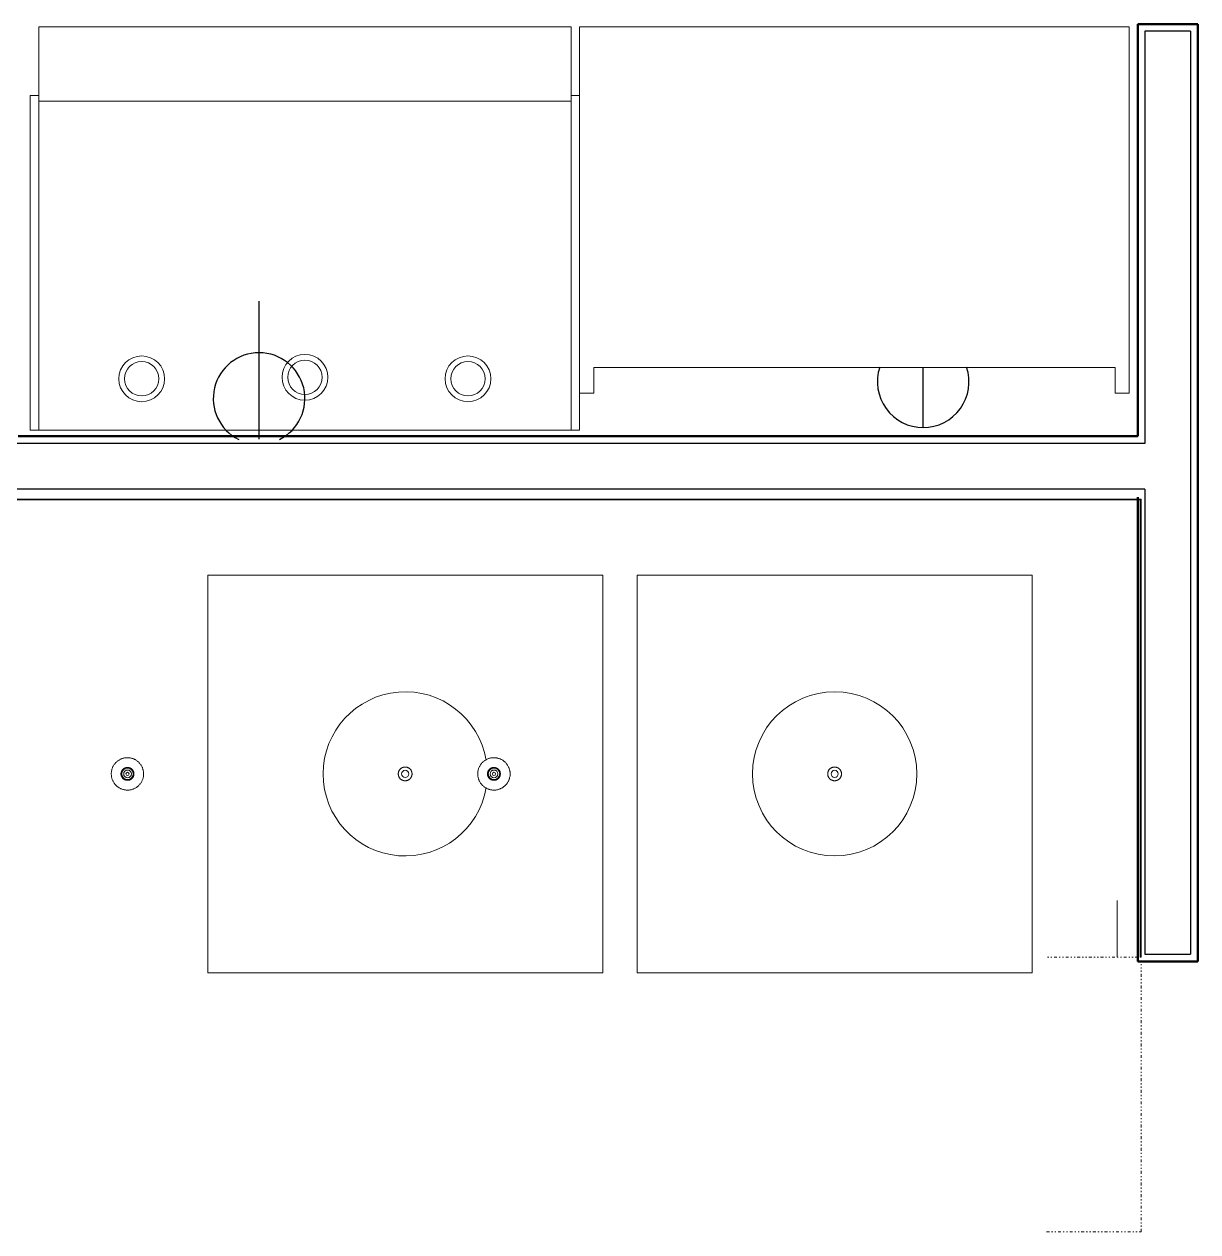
# Model space of a CAD drawing. Header units: inches. Extents: x -460 to 10305, y -938 to 5356.
# Drawn here: x 1367.3 to 1469.8, y 575.5 to 681 of the extents above; entities that cross this region are included whole.
import ezdxf

# ---------------------------------------------------------------- set-up
doc = ezdxf.new("R2010")
doc.units = ezdxf.units.IN
doc.header["$MEASUREMENT"] = 0
doc.linetypes.add('01-0263-G-DWG-BFP-ARCH$0$Dash dot dot', pattern=[0.8125, 0.25, -0.1875, 0, -0.1875, 0, -0.1875])
doc.layers.add('01-0263-G-DWG-BFP-ARCH$0$SP-CASE', color=11, linetype='Continuous', lineweight=13)
doc.layers.add('01-0263-G-DWG-BFP-ARCH$0$SP-FIXT', color=35, linetype='Continuous')
doc.layers.add('01-0263-G-DWG-BFP-ARCH$0$SP-WALL', color=7, linetype='Continuous')

# ---------------------------------------------------------------- blocks, each defined once
blk = doc.blocks.new('01-0263-G-DWG-BFP-ARCH', base_point=(1295.16, 1352.86))
at = {"layer": '01-0263-G-DWG-BFP-ARCH$0$SP-CASE'}
for p, q in [((2663.45, 2030.33), (2663.45, 1995.08)), ((2709.93, 2030.33), (2663.45, 2030.33)), ((2709.93, 1995.08), (2709.93, 2030.33)), ((2758.68, 2030.32), (2710.68, 2030.32)), ((2710.68, 2026.32), (2710.68, 2030.32)), ((2758.68, 2030.32), (2758.68, 2026.32)), ((2710.68, 1998.32), (2710.68, 2026.32)), ((2758.68, 2026.32), (2758.68, 1998.32)), ((2662.7, 2024.33), (2662.7, 1995.08)), ((2663.45, 2024.33), (2662.7, 2024.33)), ((2710.68, 2024.33), (2709.93, 2024.33)), ((2709.93, 2023.83), (2663.45, 2023.83)), ((2711.93, 1998.32), (2711.93, 2000.57)), ((2711.93, 2000.57), (2757.43, 2000.57)), ((2757.43, 2000.57), (2757.43, 1998.32)), ((2710.68, 1998.32), (2711.93, 1998.32)), ((2710.68, 1995.08), (2710.68, 1998.32)), ((2757.43, 1998.32), (2758.68, 1998.32)), ((2662.7, 1995.08), (2710.68, 1995.08)), ((2663.7, 1989.07), (2634.2, 1989.07)), ((2634.2, 1989.01), (2663.7, 1989.01)), ((2711.7, 1989.07), (2663.7, 1989.07)), ((2663.7, 1989.07), (2663.7, 1989.01)), ((2663.7, 1989.01), (2663.7, 1989.07)), ((2663.7, 1989.01), (2711.7, 1989.01)), ((2759.7, 1989.07), (2711.7, 1989.07)), ((2711.7, 1989.07), (2711.7, 1989.01)), ((2711.7, 1989.01), (2711.7, 1989.07)), ((2711.7, 1989.01), (2759.7, 1989.01)), ((2759.7, 1989.07), (2759.63, 1989.07)), ((2759.63, 1989.07), (2759.63, 1949.07)), ((2759.7, 1949.07), (2759.7, 1989.07)), ((2759.7, 1989.01), (2759.7, 1989.07)), ((2712.7, 1982.44), (2678.2, 1982.44)), ((2678.2, 1982.44), (2678.2, 1947.69)), ((2712.7, 1947.69), (2712.7, 1982.44)), ((2750.2, 1982.44), (2715.7, 1982.44)), ((2715.7, 1982.44), (2715.7, 1947.69)), ((2750.2, 1947.69), (2750.2, 1982.44)), ((2670.96, 1965.58), (2670.94, 1965.57)), ((2670.96, 1965.58), (2670.94, 1965.57)), ((2670.96, 1965.58), (2670.94, 1965.57)), ((2702.96, 1965.58), (2702.94, 1965.57)), ((2702.96, 1965.58), (2702.94, 1965.57)), ((2702.96, 1965.58), (2702.94, 1965.57)), ((2671.43, 1964.56), (2671.45, 1964.57)), ((2671.43, 1964.56), (2671.45, 1964.57)), ((2671.43, 1964.56), (2671.45, 1964.57)), ((2703.43, 1964.56), (2703.45, 1964.57)), ((2703.43, 1964.56), (2703.45, 1964.57)), ((2703.43, 1964.56), (2703.45, 1964.57)), ((2757.63, 1954), (2757.63, 1949.07)), ((2759.63, 1949.07), (2759.7, 1949.07)), ((2678.2, 1947.69), (2712.7, 1947.69)), ((2715.7, 1947.69), (2750.2, 1947.69))]:
    blk.add_line(p, q, dxfattribs=at)
at = {"layer": '01-0263-G-DWG-BFP-ARCH$0$SP-CASE', "linetype": '01-0263-G-DWG-BFP-ARCH$0$Dash dot dot', "lineweight": 5}
for p, q in [((2759.45, 1949.07), (2751.45, 1949.07)), ((2759.45, 1949.07), (2751.45, 1949.07)), ((2759.7, 1925.07), (2759.7, 1948.44)), ((2751.45, 1925.07), (2759.7, 1925.07))]:
    blk.add_line(p, q, dxfattribs=at)
at = {"layer": '01-0263-G-DWG-BFP-ARCH$0$SP-CASE'}
for points in [[(2672.61, 1965.07), (2672.61, 1965.13), (2672.6, 1965.18), (2672.6, 1965.24), (2672.59, 1965.29), (2672.58, 1965.35), (2672.57, 1965.41), (2672.55, 1965.46), (2672.54, 1965.51), (2672.52, 1965.57), (2672.5, 1965.62), (2672.47, 1965.67), (2672.45, 1965.72), (2672.42, 1965.77), (2672.39, 1965.82), (2672.36, 1965.87), (2672.33, 1965.91), (2672.29, 1965.96), (2672.26, 1966), (2672.22, 1966.04), (2672.18, 1966.08), (2672.14, 1966.12), (2672.1, 1966.16), (2672.05, 1966.19), (2672.01, 1966.23), (2671.96, 1966.26), (2671.91, 1966.29), (2671.86, 1966.32), (2671.81, 1966.34), (2671.76, 1966.37), (2671.71, 1966.39), (2671.65, 1966.41), (2671.6, 1966.42), (2671.55, 1966.44), (2671.49, 1966.45), (2671.44, 1966.46), (2671.38, 1966.47), (2671.32, 1966.48), (2671.27, 1966.48), (2671.21, 1966.48), (2671.15, 1966.48), (2671.1, 1966.48), (2671.04, 1966.47), (2670.98, 1966.47), (2670.93, 1966.46), (2670.87, 1966.45), (2670.82, 1966.43), (2670.76, 1966.42), (2670.71, 1966.4), (2670.66, 1966.38), (2670.61, 1966.35), (2670.56, 1966.33), (2670.51, 1966.3), (2670.46, 1966.28), (2670.41, 1966.24), (2670.36, 1966.21), (2670.32, 1966.18), (2670.27, 1966.14), (2670.23, 1966.1), (2670.19, 1966.07), (2670.15, 1966.02), (2670.11, 1965.98), (2670.08, 1965.94), (2670.05, 1965.89), (2670.01, 1965.85), (2669.98, 1965.8), (2669.96, 1965.75), (2669.93, 1965.7), (2669.9, 1965.65), (2669.88, 1965.6), (2669.86, 1965.54), (2669.84, 1965.49), (2669.83, 1965.43), (2669.82, 1965.38), (2669.8, 1965.32), (2669.8, 1965.27), (2669.79, 1965.21), (2669.78, 1965.16), (2669.78, 1965.1), (2669.78, 1965.07)], [(2704.61, 1965.07), (2704.61, 1965.13), (2704.6, 1965.18), (2704.6, 1965.24), (2704.59, 1965.29), (2704.58, 1965.35), (2704.57, 1965.41), (2704.55, 1965.46), (2704.54, 1965.51), (2704.52, 1965.57), (2704.5, 1965.62), (2704.47, 1965.67), (2704.45, 1965.72), (2704.42, 1965.77), (2704.39, 1965.82), (2704.36, 1965.87), (2704.33, 1965.91), (2704.29, 1965.96), (2704.26, 1966), (2704.22, 1966.04), (2704.18, 1966.08), (2704.14, 1966.12), (2704.1, 1966.16), (2704.05, 1966.19), (2704.01, 1966.23), (2703.96, 1966.26), (2703.91, 1966.29), (2703.86, 1966.32), (2703.81, 1966.34), (2703.76, 1966.37), (2703.71, 1966.39), (2703.65, 1966.41), (2703.6, 1966.42), (2703.55, 1966.44), (2703.49, 1966.45), (2703.44, 1966.46), (2703.38, 1966.47), (2703.32, 1966.48), (2703.27, 1966.48), (2703.21, 1966.48), (2703.15, 1966.48), (2703.1, 1966.48), (2703.04, 1966.47), (2702.98, 1966.47), (2702.93, 1966.46), (2702.87, 1966.45), (2702.82, 1966.43), (2702.76, 1966.42), (2702.71, 1966.4), (2702.66, 1966.38), (2702.61, 1966.35), (2702.56, 1966.33), (2702.51, 1966.3), (2702.46, 1966.28), (2702.41, 1966.24), (2702.36, 1966.21), (2702.32, 1966.18), (2702.27, 1966.14), (2702.23, 1966.1), (2702.19, 1966.07), (2702.15, 1966.02), (2702.11, 1965.98), (2702.08, 1965.94), (2702.05, 1965.89), (2702.01, 1965.85), (2701.98, 1965.8), (2701.96, 1965.75), (2701.93, 1965.7), (2701.9, 1965.65), (2701.88, 1965.6), (2701.86, 1965.54), (2701.84, 1965.49), (2701.83, 1965.43), (2701.82, 1965.38), (2701.8, 1965.32), (2701.8, 1965.27), (2701.79, 1965.21), (2701.78, 1965.16), (2701.78, 1965.1), (2701.78, 1965.07)], [(2671.76, 1965.07), (2671.76, 1965.09), (2671.76, 1965.11), (2671.75, 1965.14), (2671.75, 1965.16), (2671.75, 1965.18), (2671.74, 1965.2), (2671.74, 1965.22), (2671.73, 1965.25), (2671.72, 1965.27), (2671.71, 1965.29), (2671.7, 1965.31), (2671.69, 1965.33), (2671.68, 1965.35), (2671.67, 1965.37), (2671.66, 1965.39), (2671.65, 1965.4), (2671.63, 1965.42), (2671.62, 1965.44), (2671.6, 1965.46), (2671.59, 1965.47), (2671.57, 1965.49), (2671.55, 1965.5), (2671.54, 1965.52), (2671.52, 1965.53), (2671.5, 1965.54), (2671.48, 1965.55), (2671.46, 1965.57), (2671.44, 1965.58), (2671.42, 1965.58), (2671.4, 1965.59), (2671.38, 1965.6), (2671.36, 1965.61), (2671.33, 1965.61), (2671.31, 1965.62), (2671.29, 1965.62), (2671.27, 1965.63), (2671.25, 1965.63), (2671.22, 1965.63), (2671.2, 1965.63), (2671.18, 1965.63), (2671.16, 1965.63), (2671.13, 1965.63), (2671.11, 1965.63), (2671.09, 1965.62), (2671.07, 1965.62), (2671.05, 1965.61), (2671.02, 1965.6), (2671, 1965.6), (2670.98, 1965.59), (2670.96, 1965.58), (2670.94, 1965.57), (2670.92, 1965.56), (2670.9, 1965.55), (2670.88, 1965.54), (2670.86, 1965.52), (2670.85, 1965.51), (2670.83, 1965.5), (2670.81, 1965.48), (2670.8, 1965.47), (2670.78, 1965.45), (2670.77, 1965.43), (2670.75, 1965.41), (2670.74, 1965.4), (2670.73, 1965.38), (2670.71, 1965.36), (2670.7, 1965.34), (2670.69, 1965.32), (2670.68, 1965.3), (2670.67, 1965.28), (2670.67, 1965.26), (2670.66, 1965.24), (2670.65, 1965.21), (2670.65, 1965.19), (2670.64, 1965.17), (2670.64, 1965.15), (2670.64, 1965.13), (2670.63, 1965.1), (2670.63, 1965.08), (2670.63, 1965.07)], [(2671.76, 1965.07), (2671.76, 1965.09), (2671.76, 1965.11), (2671.75, 1965.14), (2671.75, 1965.16), (2671.75, 1965.18), (2671.74, 1965.2), (2671.74, 1965.22), (2671.73, 1965.25), (2671.72, 1965.27), (2671.71, 1965.29), (2671.7, 1965.31), (2671.69, 1965.33), (2671.68, 1965.35), (2671.67, 1965.37), (2671.66, 1965.39), (2671.65, 1965.4), (2671.63, 1965.42), (2671.62, 1965.44), (2671.6, 1965.46), (2671.59, 1965.47), (2671.57, 1965.49), (2671.55, 1965.5), (2671.54, 1965.52), (2671.52, 1965.53), (2671.5, 1965.54), (2671.48, 1965.55), (2671.46, 1965.57), (2671.44, 1965.58), (2671.42, 1965.58), (2671.4, 1965.59), (2671.38, 1965.6), (2671.36, 1965.61), (2671.33, 1965.61), (2671.31, 1965.62), (2671.29, 1965.62), (2671.27, 1965.63), (2671.25, 1965.63), (2671.22, 1965.63), (2671.2, 1965.63), (2671.18, 1965.63), (2671.16, 1965.63), (2671.13, 1965.63), (2671.11, 1965.63), (2671.09, 1965.62), (2671.07, 1965.62), (2671.05, 1965.61), (2671.02, 1965.6), (2671, 1965.6), (2670.98, 1965.59), (2670.96, 1965.58), (2670.94, 1965.57), (2670.92, 1965.56), (2670.9, 1965.55), (2670.88, 1965.54), (2670.86, 1965.52), (2670.85, 1965.51), (2670.83, 1965.5), (2670.81, 1965.48), (2670.8, 1965.47), (2670.78, 1965.45), (2670.77, 1965.43), (2670.75, 1965.41), (2670.74, 1965.4), (2670.73, 1965.38), (2670.71, 1965.36), (2670.7, 1965.34), (2670.69, 1965.32), (2670.68, 1965.3), (2670.67, 1965.28), (2670.67, 1965.26), (2670.66, 1965.24), (2670.65, 1965.21), (2670.65, 1965.19), (2670.64, 1965.17), (2670.64, 1965.15), (2670.64, 1965.13), (2670.63, 1965.1), (2670.63, 1965.08), (2670.63, 1965.07)], [(2670.69, 1965.32), (2670.68, 1965.3), (2670.67, 1965.28), (2670.67, 1965.26), (2670.66, 1965.24), (2670.65, 1965.21), (2670.65, 1965.19), (2670.64, 1965.17), (2670.64, 1965.15), (2670.64, 1965.13), (2670.63, 1965.1), (2670.63, 1965.08), (2670.63, 1965.07)], [(2670.85, 1965.51), (2670.83, 1965.5), (2670.81, 1965.48), (2670.8, 1965.47), (2670.78, 1965.45), (2670.77, 1965.43), (2670.75, 1965.41), (2670.74, 1965.4), (2670.73, 1965.38)], [(2670.85, 1965.51), (2670.83, 1965.5), (2670.81, 1965.48), (2670.8, 1965.47), (2670.78, 1965.45), (2670.77, 1965.43), (2670.75, 1965.41), (2670.74, 1965.4), (2670.73, 1965.38)], [(2670.85, 1965.51), (2670.83, 1965.5), (2670.81, 1965.48), (2670.8, 1965.47), (2670.78, 1965.45), (2670.77, 1965.43), (2670.75, 1965.41), (2670.74, 1965.4), (2670.73, 1965.38)], [(2671.09, 1965.62), (2671.07, 1965.62), (2671.05, 1965.61)], [(2671.38, 1965.6), (2671.36, 1965.61), (2671.33, 1965.61), (2671.31, 1965.62), (2671.29, 1965.62), (2671.27, 1965.63), (2671.25, 1965.63), (2671.22, 1965.63), (2671.2, 1965.63), (2671.18, 1965.63), (2671.16, 1965.63), (2671.13, 1965.63), (2671.11, 1965.63)], [(2671.38, 1965.6), (2671.36, 1965.61), (2671.33, 1965.61), (2671.31, 1965.62), (2671.29, 1965.62), (2671.27, 1965.63), (2671.25, 1965.63), (2671.22, 1965.63), (2671.2, 1965.63), (2671.18, 1965.63), (2671.16, 1965.63), (2671.13, 1965.63), (2671.11, 1965.63)], [(2671.38, 1965.6), (2671.36, 1965.61), (2671.33, 1965.61), (2671.31, 1965.62), (2671.29, 1965.62), (2671.27, 1965.63), (2671.25, 1965.63), (2671.22, 1965.63), (2671.2, 1965.63), (2671.18, 1965.63), (2671.16, 1965.63), (2671.13, 1965.63), (2671.11, 1965.63)], [(2671.5, 1965.54), (2671.48, 1965.55), (2671.46, 1965.57), (2671.44, 1965.58)], [(2671.63, 1965.42), (2671.62, 1965.44), (2671.6, 1965.46), (2671.59, 1965.47), (2671.57, 1965.49), (2671.55, 1965.5)], [(2671.63, 1965.42), (2671.62, 1965.44), (2671.6, 1965.46), (2671.59, 1965.47), (2671.57, 1965.49), (2671.55, 1965.5)], [(2671.63, 1965.42), (2671.62, 1965.44), (2671.6, 1965.46), (2671.59, 1965.47), (2671.57, 1965.49), (2671.55, 1965.5)], [(2671.76, 1965.07), (2671.76, 1965.09), (2671.76, 1965.11), (2671.75, 1965.14), (2671.75, 1965.16), (2671.75, 1965.18), (2671.74, 1965.2), (2671.74, 1965.22), (2671.73, 1965.25), (2671.72, 1965.27), (2671.71, 1965.29), (2671.7, 1965.31)], [(2696.05, 1965.07), (2696.05, 1965.09), (2696.05, 1965.12), (2696.04, 1965.14), (2696.04, 1965.17), (2696.04, 1965.19), (2696.03, 1965.21), (2696.03, 1965.24), (2696.02, 1965.26), (2696.01, 1965.28), (2696, 1965.3), (2695.99, 1965.33), (2695.98, 1965.35), (2695.97, 1965.37), (2695.96, 1965.39), (2695.94, 1965.41), (2695.93, 1965.43), (2695.91, 1965.45), (2695.9, 1965.47), (2695.88, 1965.48), (2695.87, 1965.5), (2695.85, 1965.52), (2695.83, 1965.53), (2695.81, 1965.55), (2695.79, 1965.56), (2695.77, 1965.58), (2695.75, 1965.59), (2695.73, 1965.6), (2695.71, 1965.61), (2695.69, 1965.62), (2695.66, 1965.63), (2695.64, 1965.64), (2695.62, 1965.65), (2695.59, 1965.65), (2695.57, 1965.66), (2695.55, 1965.66), (2695.52, 1965.67), (2695.5, 1965.67), (2695.48, 1965.67), (2695.45, 1965.67), (2695.43, 1965.67), (2695.4, 1965.67), (2695.38, 1965.67), (2695.36, 1965.67), (2695.33, 1965.66), (2695.31, 1965.66), (2695.28, 1965.65), (2695.26, 1965.64), (2695.24, 1965.64), (2695.22, 1965.63), (2695.19, 1965.62), (2695.17, 1965.61), (2695.15, 1965.6), (2695.13, 1965.58), (2695.11, 1965.57), (2695.09, 1965.56), (2695.07, 1965.54), (2695.05, 1965.53), (2695.03, 1965.51), (2695.02, 1965.49), (2695, 1965.48), (2694.98, 1965.46), (2694.97, 1965.44), (2694.95, 1965.42), (2694.94, 1965.4), (2694.93, 1965.38), (2694.92, 1965.36), (2694.9, 1965.34), (2694.89, 1965.32), (2694.88, 1965.29), (2694.88, 1965.27), (2694.87, 1965.25), (2694.86, 1965.23), (2694.86, 1965.2), (2694.85, 1965.18), (2694.85, 1965.15), (2694.84, 1965.13), (2694.84, 1965.11), (2694.84, 1965.08), (2694.84, 1965.07)], [(2703.76, 1965.07), (2703.76, 1965.09), (2703.76, 1965.11), (2703.75, 1965.14), (2703.75, 1965.16), (2703.75, 1965.18), (2703.74, 1965.2), (2703.74, 1965.22), (2703.73, 1965.25), (2703.72, 1965.27), (2703.71, 1965.29), (2703.7, 1965.31), (2703.69, 1965.33), (2703.68, 1965.35), (2703.67, 1965.37), (2703.66, 1965.39), (2703.65, 1965.4), (2703.63, 1965.42), (2703.62, 1965.44), (2703.6, 1965.46), (2703.59, 1965.47), (2703.57, 1965.49), (2703.55, 1965.5), (2703.54, 1965.52), (2703.52, 1965.53), (2703.5, 1965.54), (2703.48, 1965.55), (2703.46, 1965.57), (2703.44, 1965.58), (2703.42, 1965.58), (2703.4, 1965.59), (2703.38, 1965.6), (2703.36, 1965.61), (2703.33, 1965.61), (2703.31, 1965.62), (2703.29, 1965.62), (2703.27, 1965.63), (2703.25, 1965.63), (2703.22, 1965.63), (2703.2, 1965.63), (2703.18, 1965.63), (2703.16, 1965.63), (2703.13, 1965.63), (2703.11, 1965.63), (2703.09, 1965.62), (2703.07, 1965.62), (2703.05, 1965.61), (2703.02, 1965.6), (2703, 1965.6), (2702.98, 1965.59), (2702.96, 1965.58), (2702.94, 1965.57), (2702.92, 1965.56), (2702.9, 1965.55), (2702.88, 1965.54), (2702.86, 1965.52), (2702.85, 1965.51), (2702.83, 1965.5), (2702.81, 1965.48), (2702.8, 1965.47), (2702.78, 1965.45), (2702.77, 1965.43), (2702.75, 1965.41), (2702.74, 1965.4), (2702.73, 1965.38), (2702.71, 1965.36), (2702.7, 1965.34), (2702.69, 1965.32), (2702.68, 1965.3), (2702.67, 1965.28), (2702.67, 1965.26), (2702.66, 1965.24), (2702.65, 1965.21), (2702.65, 1965.19), (2702.64, 1965.17), (2702.64, 1965.15), (2702.64, 1965.13), (2702.63, 1965.1), (2702.63, 1965.08), (2702.63, 1965.07)], [(2703.76, 1965.07), (2703.76, 1965.09), (2703.76, 1965.11), (2703.75, 1965.14), (2703.75, 1965.16), (2703.75, 1965.18), (2703.74, 1965.2), (2703.74, 1965.22), (2703.73, 1965.25), (2703.72, 1965.27), (2703.71, 1965.29), (2703.7, 1965.31), (2703.69, 1965.33), (2703.68, 1965.35), (2703.67, 1965.37), (2703.66, 1965.39), (2703.65, 1965.4), (2703.63, 1965.42), (2703.62, 1965.44), (2703.6, 1965.46), (2703.59, 1965.47), (2703.57, 1965.49), (2703.55, 1965.5), (2703.54, 1965.52), (2703.52, 1965.53), (2703.5, 1965.54), (2703.48, 1965.55), (2703.46, 1965.57), (2703.44, 1965.58), (2703.42, 1965.58), (2703.4, 1965.59), (2703.38, 1965.6), (2703.36, 1965.61), (2703.33, 1965.61), (2703.31, 1965.62), (2703.29, 1965.62), (2703.27, 1965.63), (2703.25, 1965.63), (2703.22, 1965.63), (2703.2, 1965.63), (2703.18, 1965.63), (2703.16, 1965.63), (2703.13, 1965.63), (2703.11, 1965.63), (2703.09, 1965.62), (2703.07, 1965.62), (2703.05, 1965.61), (2703.02, 1965.6), (2703, 1965.6), (2702.98, 1965.59), (2702.96, 1965.58), (2702.94, 1965.57), (2702.92, 1965.56), (2702.9, 1965.55), (2702.88, 1965.54), (2702.86, 1965.52), (2702.85, 1965.51), (2702.83, 1965.5), (2702.81, 1965.48), (2702.8, 1965.47), (2702.78, 1965.45), (2702.77, 1965.43), (2702.75, 1965.41), (2702.74, 1965.4), (2702.73, 1965.38), (2702.71, 1965.36), (2702.7, 1965.34), (2702.69, 1965.32), (2702.68, 1965.3), (2702.67, 1965.28), (2702.67, 1965.26), (2702.66, 1965.24), (2702.65, 1965.21), (2702.65, 1965.19), (2702.64, 1965.17), (2702.64, 1965.15), (2702.64, 1965.13), (2702.63, 1965.1), (2702.63, 1965.08), (2702.63, 1965.07)], [(2702.69, 1965.32), (2702.68, 1965.3), (2702.67, 1965.28), (2702.67, 1965.26), (2702.66, 1965.24), (2702.65, 1965.21), (2702.65, 1965.19), (2702.64, 1965.17), (2702.64, 1965.15), (2702.64, 1965.13), (2702.63, 1965.1), (2702.63, 1965.08), (2702.63, 1965.07)], [(2702.85, 1965.51), (2702.83, 1965.5), (2702.81, 1965.48), (2702.8, 1965.47), (2702.78, 1965.45), (2702.77, 1965.43), (2702.75, 1965.41), (2702.74, 1965.4), (2702.73, 1965.38)], [(2702.85, 1965.51), (2702.83, 1965.5), (2702.81, 1965.48), (2702.8, 1965.47), (2702.78, 1965.45), (2702.77, 1965.43), (2702.75, 1965.41), (2702.74, 1965.4), (2702.73, 1965.38)], [(2702.85, 1965.51), (2702.83, 1965.5), (2702.81, 1965.48), (2702.8, 1965.47), (2702.78, 1965.45), (2702.77, 1965.43), (2702.75, 1965.41), (2702.74, 1965.4), (2702.73, 1965.38)], [(2703.09, 1965.62), (2703.07, 1965.62), (2703.05, 1965.61)], [(2703.38, 1965.6), (2703.36, 1965.61), (2703.33, 1965.61), (2703.31, 1965.62), (2703.29, 1965.62), (2703.27, 1965.63), (2703.25, 1965.63), (2703.22, 1965.63), (2703.2, 1965.63), (2703.18, 1965.63), (2703.16, 1965.63), (2703.13, 1965.63), (2703.11, 1965.63)], [(2703.38, 1965.6), (2703.36, 1965.61), (2703.33, 1965.61), (2703.31, 1965.62), (2703.29, 1965.62), (2703.27, 1965.63), (2703.25, 1965.63), (2703.22, 1965.63), (2703.2, 1965.63), (2703.18, 1965.63), (2703.16, 1965.63), (2703.13, 1965.63), (2703.11, 1965.63)], [(2703.38, 1965.6), (2703.36, 1965.61), (2703.33, 1965.61), (2703.31, 1965.62), (2703.29, 1965.62), (2703.27, 1965.63), (2703.25, 1965.63), (2703.22, 1965.63), (2703.2, 1965.63), (2703.18, 1965.63), (2703.16, 1965.63), (2703.13, 1965.63), (2703.11, 1965.63)], [(2703.5, 1965.54), (2703.48, 1965.55), (2703.46, 1965.57), (2703.44, 1965.58)], [(2703.63, 1965.42), (2703.62, 1965.44), (2703.6, 1965.46), (2703.59, 1965.47), (2703.57, 1965.49), (2703.55, 1965.5)], [(2703.63, 1965.42), (2703.62, 1965.44), (2703.6, 1965.46), (2703.59, 1965.47), (2703.57, 1965.49), (2703.55, 1965.5)], [(2703.63, 1965.42), (2703.62, 1965.44), (2703.6, 1965.46), (2703.59, 1965.47), (2703.57, 1965.49), (2703.55, 1965.5)], [(2703.76, 1965.07), (2703.76, 1965.09), (2703.76, 1965.11), (2703.75, 1965.14), (2703.75, 1965.16), (2703.75, 1965.18), (2703.74, 1965.2), (2703.74, 1965.22), (2703.73, 1965.25), (2703.72, 1965.27), (2703.71, 1965.29), (2703.7, 1965.31)], [(2733.55, 1965.07), (2733.55, 1965.09), (2733.55, 1965.12), (2733.54, 1965.14), (2733.54, 1965.17), (2733.54, 1965.19), (2733.53, 1965.21), (2733.53, 1965.24), (2733.52, 1965.26), (2733.51, 1965.28), (2733.5, 1965.3), (2733.49, 1965.33), (2733.48, 1965.35), (2733.47, 1965.37), (2733.46, 1965.39), (2733.44, 1965.41), (2733.43, 1965.43), (2733.41, 1965.45), (2733.4, 1965.47), (2733.38, 1965.48), (2733.37, 1965.5), (2733.35, 1965.52), (2733.33, 1965.53), (2733.31, 1965.55), (2733.29, 1965.56), (2733.27, 1965.58), (2733.25, 1965.59), (2733.23, 1965.6), (2733.21, 1965.61), (2733.19, 1965.62), (2733.16, 1965.63), (2733.14, 1965.64), (2733.12, 1965.65), (2733.09, 1965.65), (2733.07, 1965.66), (2733.05, 1965.66), (2733.02, 1965.67), (2733, 1965.67), (2732.98, 1965.67), (2732.95, 1965.67), (2732.93, 1965.67), (2732.9, 1965.67), (2732.88, 1965.67), (2732.86, 1965.67), (2732.83, 1965.66), (2732.81, 1965.66), (2732.78, 1965.65), (2732.76, 1965.64), (2732.74, 1965.64), (2732.72, 1965.63), (2732.69, 1965.62), (2732.67, 1965.61), (2732.65, 1965.6), (2732.63, 1965.58), (2732.61, 1965.57), (2732.59, 1965.56), (2732.57, 1965.54), (2732.55, 1965.53), (2732.53, 1965.51), (2732.52, 1965.49), (2732.5, 1965.48), (2732.48, 1965.46), (2732.47, 1965.44), (2732.45, 1965.42), (2732.44, 1965.4), (2732.43, 1965.38), (2732.42, 1965.36), (2732.4, 1965.34), (2732.39, 1965.32), (2732.38, 1965.29), (2732.38, 1965.27), (2732.37, 1965.25), (2732.36, 1965.23), (2732.36, 1965.2), (2732.35, 1965.18), (2732.35, 1965.15), (2732.34, 1965.13), (2732.34, 1965.11), (2732.34, 1965.08), (2732.34, 1965.07)], [(2669.78, 1965.07), (2669.78, 1965.01), (2669.79, 1964.96), (2669.79, 1964.9), (2669.8, 1964.84), (2669.81, 1964.79), (2669.82, 1964.73), (2669.84, 1964.68), (2669.85, 1964.62), (2669.87, 1964.57), (2669.89, 1964.52), (2669.92, 1964.47), (2669.94, 1964.42), (2669.97, 1964.37), (2670, 1964.32), (2670.03, 1964.27), (2670.06, 1964.22), (2670.1, 1964.18), (2670.13, 1964.14), (2670.17, 1964.09), (2670.21, 1964.05), (2670.25, 1964.02), (2670.29, 1963.98), (2670.34, 1963.94), (2670.38, 1963.91), (2670.43, 1963.88), (2670.48, 1963.85), (2670.53, 1963.82), (2670.58, 1963.8), (2670.63, 1963.77), (2670.68, 1963.75), (2670.74, 1963.73), (2670.79, 1963.71), (2670.84, 1963.7), (2670.9, 1963.69), (2670.95, 1963.68), (2671.01, 1963.67), (2671.07, 1963.66), (2671.12, 1963.66), (2671.18, 1963.65), (2671.24, 1963.66), (2671.29, 1963.66), (2671.35, 1963.66), (2671.41, 1963.67), (2671.46, 1963.68), (2671.52, 1963.69), (2671.57, 1963.71), (2671.63, 1963.72), (2671.68, 1963.74), (2671.73, 1963.76), (2671.78, 1963.78), (2671.83, 1963.81), (2671.88, 1963.83), (2671.93, 1963.86), (2671.98, 1963.89), (2672.03, 1963.93), (2672.07, 1963.96), (2672.12, 1964), (2672.16, 1964.03), (2672.2, 1964.07), (2672.24, 1964.11), (2672.28, 1964.16), (2672.31, 1964.2), (2672.34, 1964.25), (2672.38, 1964.29), (2672.41, 1964.34), (2672.44, 1964.39), (2672.46, 1964.44), (2672.49, 1964.49), (2672.51, 1964.54), (2672.53, 1964.6), (2672.55, 1964.65), (2672.56, 1964.7), (2672.57, 1964.76), (2672.59, 1964.81), (2672.6, 1964.87), (2672.6, 1964.93), (2672.61, 1964.98), (2672.61, 1965.04), (2672.61, 1965.07)], [(2670.64, 1965.17), (2670.64, 1965.15), (2670.64, 1965.13), (2670.63, 1965.1), (2670.63, 1965.08), (2670.63, 1965.07)], [(2670.64, 1965.17), (2670.64, 1965.15), (2670.64, 1965.13), (2670.63, 1965.1), (2670.63, 1965.08), (2670.63, 1965.07)], [(2670.63, 1965.07), (2670.63, 1965.05), (2670.63, 1965.02), (2670.64, 1965), (2670.64, 1964.98), (2670.64, 1964.96)], [(2670.63, 1965.07), (2670.63, 1965.05), (2670.63, 1965.02), (2670.64, 1965), (2670.64, 1964.98), (2670.64, 1964.96)], [(2670.63, 1965.07), (2670.63, 1965.05), (2670.63, 1965.02), (2670.64, 1965), (2670.64, 1964.98), (2670.64, 1964.96), (2670.65, 1964.94), (2670.65, 1964.91), (2670.66, 1964.89), (2670.67, 1964.87), (2670.68, 1964.85), (2670.69, 1964.83)], [(2670.63, 1965.07), (2670.63, 1965.05), (2670.63, 1965.02), (2670.64, 1965), (2670.64, 1964.98), (2670.64, 1964.96), (2670.65, 1964.94), (2670.65, 1964.91), (2670.66, 1964.89), (2670.67, 1964.87), (2670.68, 1964.85), (2670.69, 1964.83), (2670.7, 1964.81), (2670.71, 1964.79), (2670.72, 1964.77), (2670.73, 1964.75), (2670.74, 1964.73), (2670.76, 1964.72), (2670.77, 1964.7), (2670.79, 1964.68), (2670.8, 1964.67), (2670.82, 1964.65), (2670.84, 1964.64), (2670.85, 1964.62), (2670.87, 1964.61), (2670.89, 1964.6), (2670.91, 1964.58), (2670.93, 1964.57), (2670.95, 1964.56), (2670.97, 1964.55), (2670.99, 1964.54), (2671.01, 1964.54), (2671.03, 1964.53), (2671.06, 1964.52), (2671.08, 1964.52), (2671.1, 1964.51), (2671.12, 1964.51), (2671.14, 1964.51), (2671.17, 1964.51), (2671.19, 1964.51), (2671.21, 1964.51), (2671.23, 1964.51), (2671.26, 1964.51), (2671.28, 1964.51), (2671.3, 1964.52), (2671.32, 1964.52), (2671.34, 1964.53), (2671.37, 1964.53), (2671.39, 1964.54), (2671.41, 1964.55), (2671.43, 1964.56), (2671.45, 1964.57), (2671.47, 1964.58), (2671.49, 1964.59), (2671.51, 1964.6), (2671.53, 1964.61), (2671.54, 1964.63), (2671.56, 1964.64), (2671.58, 1964.66), (2671.59, 1964.67), (2671.61, 1964.69), (2671.62, 1964.71), (2671.64, 1964.72), (2671.65, 1964.74), (2671.67, 1964.76), (2671.68, 1964.78), (2671.69, 1964.8), (2671.7, 1964.82), (2671.71, 1964.84), (2671.72, 1964.86), (2671.73, 1964.88), (2671.73, 1964.9), (2671.74, 1964.92), (2671.74, 1964.95), (2671.75, 1964.97), (2671.75, 1964.99), (2671.75, 1965.01), (2671.76, 1965.03), (2671.76, 1965.06), (2671.76, 1965.07)], [(2670.63, 1965.07), (2670.63, 1965.05), (2670.63, 1965.02), (2670.64, 1965), (2670.64, 1964.98), (2670.64, 1964.96), (2670.65, 1964.94), (2670.65, 1964.91), (2670.66, 1964.89), (2670.67, 1964.87), (2670.68, 1964.85), (2670.69, 1964.83), (2670.7, 1964.81), (2670.71, 1964.79), (2670.72, 1964.77), (2670.73, 1964.75), (2670.74, 1964.73), (2670.76, 1964.72), (2670.77, 1964.7), (2670.79, 1964.68), (2670.8, 1964.67), (2670.82, 1964.65), (2670.84, 1964.64), (2670.85, 1964.62), (2670.87, 1964.61), (2670.89, 1964.6), (2670.91, 1964.58), (2670.93, 1964.57), (2670.95, 1964.56), (2670.97, 1964.55), (2670.99, 1964.54), (2671.01, 1964.54), (2671.03, 1964.53), (2671.06, 1964.52), (2671.08, 1964.52), (2671.1, 1964.51), (2671.12, 1964.51), (2671.14, 1964.51), (2671.17, 1964.51), (2671.19, 1964.51), (2671.21, 1964.51), (2671.23, 1964.51), (2671.26, 1964.51), (2671.28, 1964.51), (2671.3, 1964.52), (2671.32, 1964.52), (2671.34, 1964.53), (2671.37, 1964.53), (2671.39, 1964.54), (2671.41, 1964.55), (2671.43, 1964.56), (2671.45, 1964.57), (2671.47, 1964.58), (2671.49, 1964.59), (2671.51, 1964.6), (2671.53, 1964.61), (2671.54, 1964.63), (2671.56, 1964.64), (2671.58, 1964.66), (2671.59, 1964.67), (2671.61, 1964.69), (2671.62, 1964.71), (2671.64, 1964.72), (2671.65, 1964.74), (2671.67, 1964.76), (2671.68, 1964.78), (2671.69, 1964.8), (2671.7, 1964.82), (2671.71, 1964.84), (2671.72, 1964.86), (2671.73, 1964.88), (2671.73, 1964.9), (2671.74, 1964.92), (2671.74, 1964.95), (2671.75, 1964.97), (2671.75, 1964.99), (2671.75, 1965.01), (2671.76, 1965.03), (2671.76, 1965.06), (2671.76, 1965.07)], [(2670.76, 1964.72), (2670.77, 1964.7), (2670.79, 1964.68), (2670.8, 1964.67), (2670.82, 1964.65), (2670.84, 1964.64)], [(2670.76, 1964.72), (2670.77, 1964.7), (2670.79, 1964.68), (2670.8, 1964.67), (2670.82, 1964.65), (2670.84, 1964.64)], [(2670.76, 1964.72), (2670.77, 1964.7), (2670.79, 1964.68), (2670.8, 1964.67), (2670.82, 1964.65), (2670.84, 1964.64)], [(2670.89, 1964.6), (2670.91, 1964.58), (2670.93, 1964.57), (2670.95, 1964.56)], [(2671.01, 1964.54), (2671.03, 1964.53), (2671.06, 1964.52), (2671.08, 1964.52), (2671.1, 1964.51), (2671.12, 1964.51), (2671.14, 1964.51), (2671.17, 1964.51), (2671.19, 1964.51), (2671.21, 1964.51), (2671.23, 1964.51), (2671.26, 1964.51), (2671.28, 1964.51)], [(2671.01, 1964.54), (2671.03, 1964.53), (2671.06, 1964.52), (2671.08, 1964.52), (2671.1, 1964.51), (2671.12, 1964.51), (2671.14, 1964.51), (2671.17, 1964.51), (2671.19, 1964.51), (2671.21, 1964.51), (2671.23, 1964.51), (2671.26, 1964.51), (2671.28, 1964.51)], [(2671.01, 1964.54), (2671.03, 1964.53), (2671.06, 1964.52), (2671.08, 1964.52), (2671.1, 1964.51), (2671.12, 1964.51), (2671.14, 1964.51), (2671.17, 1964.51), (2671.19, 1964.51), (2671.21, 1964.51), (2671.23, 1964.51), (2671.26, 1964.51), (2671.28, 1964.51)], [(2671.3, 1964.52), (2671.32, 1964.52), (2671.34, 1964.53)], [(2671.54, 1964.63), (2671.56, 1964.64), (2671.58, 1964.66), (2671.59, 1964.67), (2671.61, 1964.69), (2671.62, 1964.71), (2671.64, 1964.72), (2671.65, 1964.74), (2671.67, 1964.76)], [(2671.54, 1964.63), (2671.56, 1964.64), (2671.58, 1964.66), (2671.59, 1964.67), (2671.61, 1964.69), (2671.62, 1964.71), (2671.64, 1964.72), (2671.65, 1964.74), (2671.67, 1964.76)], [(2671.54, 1964.63), (2671.56, 1964.64), (2671.58, 1964.66), (2671.59, 1964.67), (2671.61, 1964.69), (2671.62, 1964.71), (2671.64, 1964.72), (2671.65, 1964.74), (2671.67, 1964.76)], [(2671.7, 1964.82), (2671.71, 1964.84), (2671.72, 1964.86), (2671.73, 1964.88), (2671.73, 1964.9), (2671.74, 1964.92), (2671.74, 1964.95), (2671.75, 1964.97), (2671.75, 1964.99), (2671.75, 1965.01), (2671.76, 1965.03), (2671.76, 1965.06), (2671.76, 1965.07)], [(2671.76, 1965.07), (2671.76, 1965.09), (2671.76, 1965.11), (2671.75, 1965.14), (2671.75, 1965.16), (2671.75, 1965.18)], [(2671.76, 1965.07), (2671.76, 1965.09), (2671.76, 1965.11), (2671.75, 1965.14), (2671.75, 1965.16), (2671.75, 1965.18)], [(2671.75, 1964.97), (2671.75, 1964.99), (2671.75, 1965.01), (2671.76, 1965.03), (2671.76, 1965.06), (2671.76, 1965.07)], [(2671.75, 1964.97), (2671.75, 1964.99), (2671.75, 1965.01), (2671.76, 1965.03), (2671.76, 1965.06), (2671.76, 1965.07)], [(2694.84, 1965.07), (2694.84, 1965.04), (2694.84, 1965.02), (2694.85, 1965), (2694.85, 1964.97), (2694.85, 1964.95), (2694.86, 1964.93), (2694.86, 1964.9), (2694.87, 1964.88), (2694.88, 1964.86), (2694.89, 1964.83), (2694.9, 1964.81), (2694.91, 1964.79), (2694.92, 1964.77), (2694.93, 1964.75), (2694.95, 1964.73), (2694.96, 1964.71), (2694.98, 1964.69), (2694.99, 1964.67), (2695.01, 1964.65), (2695.02, 1964.64), (2695.04, 1964.62), (2695.06, 1964.6), (2695.08, 1964.59), (2695.1, 1964.57), (2695.12, 1964.56), (2695.14, 1964.55), (2695.16, 1964.54), (2695.18, 1964.53), (2695.2, 1964.52), (2695.23, 1964.51), (2695.25, 1964.5), (2695.27, 1964.49), (2695.3, 1964.48), (2695.32, 1964.48), (2695.34, 1964.47), (2695.37, 1964.47), (2695.39, 1964.47), (2695.41, 1964.47), (2695.44, 1964.47), (2695.46, 1964.47), (2695.49, 1964.47), (2695.51, 1964.47), (2695.53, 1964.47), (2695.56, 1964.48), (2695.58, 1964.48), (2695.61, 1964.49), (2695.63, 1964.49), (2695.65, 1964.5), (2695.67, 1964.51), (2695.7, 1964.52), (2695.72, 1964.53), (2695.74, 1964.54), (2695.76, 1964.55), (2695.78, 1964.57), (2695.8, 1964.58), (2695.82, 1964.6), (2695.84, 1964.61), (2695.86, 1964.63), (2695.87, 1964.64), (2695.89, 1964.66), (2695.91, 1964.68), (2695.92, 1964.7), (2695.94, 1964.72), (2695.95, 1964.74), (2695.96, 1964.76), (2695.97, 1964.78), (2695.99, 1964.8), (2696, 1964.82), (2696.01, 1964.84), (2696.01, 1964.87), (2696.02, 1964.89), (2696.03, 1964.91), (2696.03, 1964.94), (2696.04, 1964.96), (2696.04, 1964.98), (2696.05, 1965.01), (2696.05, 1965.03), (2696.05, 1965.06), (2696.05, 1965.07)], [(2701.78, 1965.07), (2701.78, 1965.01), (2701.79, 1964.96), (2701.79, 1964.9), (2701.8, 1964.84), (2701.81, 1964.79), (2701.82, 1964.73), (2701.84, 1964.68), (2701.85, 1964.62), (2701.87, 1964.57), (2701.89, 1964.52), (2701.92, 1964.47), (2701.94, 1964.42), (2701.97, 1964.37), (2702, 1964.32), (2702.03, 1964.27), (2702.06, 1964.22), (2702.1, 1964.18), (2702.13, 1964.14), (2702.17, 1964.09), (2702.21, 1964.05), (2702.25, 1964.02), (2702.29, 1963.98), (2702.34, 1963.94), (2702.38, 1963.91), (2702.43, 1963.88), (2702.48, 1963.85), (2702.53, 1963.82), (2702.58, 1963.8), (2702.63, 1963.77), (2702.68, 1963.75), (2702.74, 1963.73), (2702.79, 1963.71), (2702.84, 1963.7), (2702.9, 1963.69), (2702.95, 1963.68), (2703.01, 1963.67), (2703.07, 1963.66), (2703.12, 1963.66), (2703.18, 1963.65), (2703.24, 1963.66), (2703.29, 1963.66), (2703.35, 1963.66), (2703.41, 1963.67), (2703.46, 1963.68), (2703.52, 1963.69), (2703.57, 1963.71), (2703.63, 1963.72), (2703.68, 1963.74), (2703.73, 1963.76), (2703.78, 1963.78), (2703.83, 1963.81), (2703.88, 1963.83), (2703.93, 1963.86), (2703.98, 1963.89), (2704.03, 1963.93), (2704.07, 1963.96), (2704.12, 1964), (2704.16, 1964.03), (2704.2, 1964.07), (2704.24, 1964.11), (2704.28, 1964.16), (2704.31, 1964.2), (2704.34, 1964.25), (2704.38, 1964.29), (2704.41, 1964.34), (2704.44, 1964.39), (2704.46, 1964.44), (2704.49, 1964.49), (2704.51, 1964.54), (2704.53, 1964.6), (2704.55, 1964.65), (2704.56, 1964.7), (2704.57, 1964.76), (2704.59, 1964.81), (2704.6, 1964.87), (2704.6, 1964.93), (2704.61, 1964.98), (2704.61, 1965.04), (2704.61, 1965.07)], [(2702.64, 1965.17), (2702.64, 1965.15), (2702.64, 1965.13), (2702.63, 1965.1), (2702.63, 1965.08), (2702.63, 1965.07)], [(2702.64, 1965.17), (2702.64, 1965.15), (2702.64, 1965.13), (2702.63, 1965.1), (2702.63, 1965.08), (2702.63, 1965.07)], [(2702.63, 1965.07), (2702.63, 1965.05), (2702.63, 1965.02), (2702.64, 1965), (2702.64, 1964.98), (2702.64, 1964.96)], [(2702.63, 1965.07), (2702.63, 1965.05), (2702.63, 1965.02), (2702.64, 1965), (2702.64, 1964.98), (2702.64, 1964.96)], [(2702.63, 1965.07), (2702.63, 1965.05), (2702.63, 1965.02), (2702.64, 1965), (2702.64, 1964.98), (2702.64, 1964.96), (2702.65, 1964.94), (2702.65, 1964.91), (2702.66, 1964.89), (2702.67, 1964.87), (2702.68, 1964.85), (2702.69, 1964.83)], [(2702.63, 1965.07), (2702.63, 1965.05), (2702.63, 1965.02), (2702.64, 1965), (2702.64, 1964.98), (2702.64, 1964.96), (2702.65, 1964.94), (2702.65, 1964.91), (2702.66, 1964.89), (2702.67, 1964.87), (2702.68, 1964.85), (2702.69, 1964.83), (2702.7, 1964.81), (2702.71, 1964.79), (2702.72, 1964.77), (2702.73, 1964.75), (2702.74, 1964.73), (2702.76, 1964.72), (2702.77, 1964.7), (2702.79, 1964.68), (2702.8, 1964.67), (2702.82, 1964.65), (2702.84, 1964.64), (2702.85, 1964.62), (2702.87, 1964.61), (2702.89, 1964.6), (2702.91, 1964.58), (2702.93, 1964.57), (2702.95, 1964.56), (2702.97, 1964.55), (2702.99, 1964.54), (2703.01, 1964.54), (2703.03, 1964.53), (2703.06, 1964.52), (2703.08, 1964.52), (2703.1, 1964.51), (2703.12, 1964.51), (2703.14, 1964.51), (2703.17, 1964.51), (2703.19, 1964.51), (2703.21, 1964.51), (2703.23, 1964.51), (2703.26, 1964.51), (2703.28, 1964.51), (2703.3, 1964.52), (2703.32, 1964.52), (2703.34, 1964.53), (2703.37, 1964.53), (2703.39, 1964.54), (2703.41, 1964.55), (2703.43, 1964.56), (2703.45, 1964.57), (2703.47, 1964.58), (2703.49, 1964.59), (2703.51, 1964.6), (2703.53, 1964.61), (2703.54, 1964.63), (2703.56, 1964.64), (2703.58, 1964.66), (2703.59, 1964.67), (2703.61, 1964.69), (2703.62, 1964.71), (2703.64, 1964.72), (2703.65, 1964.74), (2703.67, 1964.76), (2703.68, 1964.78), (2703.69, 1964.8), (2703.7, 1964.82), (2703.71, 1964.84), (2703.72, 1964.86), (2703.73, 1964.88), (2703.73, 1964.9), (2703.74, 1964.92), (2703.74, 1964.95), (2703.75, 1964.97), (2703.75, 1964.99), (2703.75, 1965.01), (2703.76, 1965.03), (2703.76, 1965.06), (2703.76, 1965.07)], [(2702.63, 1965.07), (2702.63, 1965.05), (2702.63, 1965.02), (2702.64, 1965), (2702.64, 1964.98), (2702.64, 1964.96), (2702.65, 1964.94), (2702.65, 1964.91), (2702.66, 1964.89), (2702.67, 1964.87), (2702.68, 1964.85), (2702.69, 1964.83), (2702.7, 1964.81), (2702.71, 1964.79), (2702.72, 1964.77), (2702.73, 1964.75), (2702.74, 1964.73), (2702.76, 1964.72), (2702.77, 1964.7), (2702.79, 1964.68), (2702.8, 1964.67), (2702.82, 1964.65), (2702.84, 1964.64), (2702.85, 1964.62), (2702.87, 1964.61), (2702.89, 1964.6), (2702.91, 1964.58), (2702.93, 1964.57), (2702.95, 1964.56), (2702.97, 1964.55), (2702.99, 1964.54), (2703.01, 1964.54), (2703.03, 1964.53), (2703.06, 1964.52), (2703.08, 1964.52), (2703.1, 1964.51), (2703.12, 1964.51), (2703.14, 1964.51), (2703.17, 1964.51), (2703.19, 1964.51), (2703.21, 1964.51), (2703.23, 1964.51), (2703.26, 1964.51), (2703.28, 1964.51), (2703.3, 1964.52), (2703.32, 1964.52), (2703.34, 1964.53), (2703.37, 1964.53), (2703.39, 1964.54), (2703.41, 1964.55), (2703.43, 1964.56), (2703.45, 1964.57), (2703.47, 1964.58), (2703.49, 1964.59), (2703.51, 1964.6), (2703.53, 1964.61), (2703.54, 1964.63), (2703.56, 1964.64), (2703.58, 1964.66), (2703.59, 1964.67), (2703.61, 1964.69), (2703.62, 1964.71), (2703.64, 1964.72), (2703.65, 1964.74), (2703.67, 1964.76), (2703.68, 1964.78), (2703.69, 1964.8), (2703.7, 1964.82), (2703.71, 1964.84), (2703.72, 1964.86), (2703.73, 1964.88), (2703.73, 1964.9), (2703.74, 1964.92), (2703.74, 1964.95), (2703.75, 1964.97), (2703.75, 1964.99), (2703.75, 1965.01), (2703.76, 1965.03), (2703.76, 1965.06), (2703.76, 1965.07)], [(2702.76, 1964.72), (2702.77, 1964.7), (2702.79, 1964.68), (2702.8, 1964.67), (2702.82, 1964.65), (2702.84, 1964.64)], [(2702.76, 1964.72), (2702.77, 1964.7), (2702.79, 1964.68), (2702.8, 1964.67), (2702.82, 1964.65), (2702.84, 1964.64)], [(2702.76, 1964.72), (2702.77, 1964.7), (2702.79, 1964.68), (2702.8, 1964.67), (2702.82, 1964.65), (2702.84, 1964.64)], [(2702.89, 1964.6), (2702.91, 1964.58), (2702.93, 1964.57), (2702.95, 1964.56)], [(2703.01, 1964.54), (2703.03, 1964.53), (2703.06, 1964.52), (2703.08, 1964.52), (2703.1, 1964.51), (2703.12, 1964.51), (2703.14, 1964.51), (2703.17, 1964.51), (2703.19, 1964.51), (2703.21, 1964.51), (2703.23, 1964.51), (2703.26, 1964.51), (2703.28, 1964.51)], [(2703.01, 1964.54), (2703.03, 1964.53), (2703.06, 1964.52), (2703.08, 1964.52), (2703.1, 1964.51), (2703.12, 1964.51), (2703.14, 1964.51), (2703.17, 1964.51), (2703.19, 1964.51), (2703.21, 1964.51), (2703.23, 1964.51), (2703.26, 1964.51), (2703.28, 1964.51)], [(2703.01, 1964.54), (2703.03, 1964.53), (2703.06, 1964.52), (2703.08, 1964.52), (2703.1, 1964.51), (2703.12, 1964.51), (2703.14, 1964.51), (2703.17, 1964.51), (2703.19, 1964.51), (2703.21, 1964.51), (2703.23, 1964.51), (2703.26, 1964.51), (2703.28, 1964.51)], [(2703.3, 1964.52), (2703.32, 1964.52), (2703.34, 1964.53)], [(2703.54, 1964.63), (2703.56, 1964.64), (2703.58, 1964.66), (2703.59, 1964.67), (2703.61, 1964.69), (2703.62, 1964.71), (2703.64, 1964.72), (2703.65, 1964.74), (2703.67, 1964.76)], [(2703.54, 1964.63), (2703.56, 1964.64), (2703.58, 1964.66), (2703.59, 1964.67), (2703.61, 1964.69), (2703.62, 1964.71), (2703.64, 1964.72), (2703.65, 1964.74), (2703.67, 1964.76)], [(2703.54, 1964.63), (2703.56, 1964.64), (2703.58, 1964.66), (2703.59, 1964.67), (2703.61, 1964.69), (2703.62, 1964.71), (2703.64, 1964.72), (2703.65, 1964.74), (2703.67, 1964.76)], [(2703.7, 1964.82), (2703.71, 1964.84), (2703.72, 1964.86), (2703.73, 1964.88), (2703.73, 1964.9), (2703.74, 1964.92), (2703.74, 1964.95), (2703.75, 1964.97), (2703.75, 1964.99), (2703.75, 1965.01), (2703.76, 1965.03), (2703.76, 1965.06), (2703.76, 1965.07)], [(2703.76, 1965.07), (2703.76, 1965.09), (2703.76, 1965.11), (2703.75, 1965.14), (2703.75, 1965.16), (2703.75, 1965.18)], [(2703.76, 1965.07), (2703.76, 1965.09), (2703.76, 1965.11), (2703.75, 1965.14), (2703.75, 1965.16), (2703.75, 1965.18)], [(2703.75, 1964.97), (2703.75, 1964.99), (2703.75, 1965.01), (2703.76, 1965.03), (2703.76, 1965.06), (2703.76, 1965.07)], [(2703.75, 1964.97), (2703.75, 1964.99), (2703.75, 1965.01), (2703.76, 1965.03), (2703.76, 1965.06), (2703.76, 1965.07)], [(2732.34, 1965.07), (2732.34, 1965.04), (2732.34, 1965.02), (2732.35, 1965), (2732.35, 1964.97), (2732.35, 1964.95), (2732.36, 1964.93), (2732.36, 1964.9), (2732.37, 1964.88), (2732.38, 1964.86), (2732.39, 1964.83), (2732.4, 1964.81), (2732.41, 1964.79), (2732.42, 1964.77), (2732.43, 1964.75), (2732.45, 1964.73), (2732.46, 1964.71), (2732.48, 1964.69), (2732.49, 1964.67), (2732.51, 1964.65), (2732.52, 1964.64), (2732.54, 1964.62), (2732.56, 1964.6), (2732.58, 1964.59), (2732.6, 1964.57), (2732.62, 1964.56), (2732.64, 1964.55), (2732.66, 1964.54), (2732.68, 1964.53), (2732.7, 1964.52), (2732.73, 1964.51), (2732.75, 1964.5), (2732.77, 1964.49), (2732.8, 1964.48), (2732.82, 1964.48), (2732.84, 1964.47), (2732.87, 1964.47), (2732.89, 1964.47), (2732.91, 1964.47), (2732.94, 1964.47), (2732.96, 1964.47), (2732.99, 1964.47), (2733.01, 1964.47), (2733.03, 1964.47), (2733.06, 1964.48), (2733.08, 1964.48), (2733.11, 1964.49), (2733.13, 1964.49), (2733.15, 1964.5), (2733.17, 1964.51), (2733.2, 1964.52), (2733.22, 1964.53), (2733.24, 1964.54), (2733.26, 1964.55), (2733.28, 1964.57), (2733.3, 1964.58), (2733.32, 1964.6), (2733.34, 1964.61), (2733.36, 1964.63), (2733.37, 1964.64), (2733.39, 1964.66), (2733.41, 1964.68), (2733.42, 1964.7), (2733.44, 1964.72), (2733.45, 1964.74), (2733.46, 1964.76), (2733.47, 1964.78), (2733.49, 1964.8), (2733.5, 1964.82), (2733.51, 1964.84), (2733.51, 1964.87), (2733.52, 1964.89), (2733.53, 1964.91), (2733.53, 1964.94), (2733.54, 1964.96), (2733.54, 1964.98), (2733.55, 1965.01), (2733.55, 1965.03), (2733.55, 1965.06), (2733.55, 1965.07)]]:
    blk.add_lwpolyline(points, dxfattribs=at)
for centre, radius in [((2672.44, 1999.58), 2), ((2686.69, 1999.71), 2), ((2686.69, 1999.71), 1.5), ((2700.93, 1999.58), 2), ((2672.44, 1999.58), 1.5), ((2700.93, 1999.58), 1.5)]:
    blk.add_circle(centre, radius, dxfattribs=at)
for centre, radius, start, end in [((2695.45, 1965.07), 7.17, 9.5515, 180), ((2732.95, 1965.07), 7.17, 0, 180), ((2671.2, 1965.07), 0.5, 0, 180), ((2671.2, 1965.07), 0.336, 0, 180), ((2695.45, 1965.07), 0.312, 0, 180), ((2703.2, 1965.07), 0.5, 0, 180), ((2703.2, 1965.07), 0.336, 0, 180), ((2732.95, 1965.07), 0.312, 0, 180), ((2671.2, 1965.07), 0.5, 180, 0), ((2671.2, 1965.07), 0.336, 180, 0), ((2671.2, 1965.07), 0.14, 0, 180), ((2671.2, 1965.07), 0.14, 180, 0), ((2695.45, 1965.07), 7.17, 180, 350.3835), ((2695.45, 1965.07), 0.312, 180, 0), ((2703.2, 1965.07), 0.5, 180, 0), ((2703.2, 1965.07), 0.336, 180, 0), ((2703.2, 1965.07), 0.14, 0, 180), ((2703.2, 1965.07), 0.14, 180, 0), ((2732.95, 1965.07), 7.17, 180, 0), ((2732.95, 1965.07), 0.312, 180, 0)]:
    blk.add_arc(centre, radius, start, end, dxfattribs=at)
at = {"layer": '01-0263-G-DWG-BFP-ARCH$0$SP-FIXT'}
for p, q in [((2682.69, 1994.32), (2682.69, 2006.36)), ((2740.68, 1995.32), (2740.68, 2000.57))]:
    blk.add_line(p, q, dxfattribs=at)
for centre, start, end in [((2682.69, 1997.86), 90, 243.5243), ((2682.69, 1997.86), 296.4757, 90), ((2740.68, 1999.32), 161.6265, 270), ((2740.68, 1999.32), 270, 18.3735)]:
    blk.add_arc(centre, 4, start, end, dxfattribs=at)
at = {"layer": '01-0263-G-DWG-BFP-ARCH$0$SP-WALL', "lineweight": 50}
for p, q in [((2764.66, 2030.56), (2759.41, 2030.56)), ((2759.41, 2030.56), (2759.41, 1994.56)), ((2764.66, 1948.68), (2764.66, 2030.56)), ((2759.41, 1994.56), (2661.64, 1994.56)), ((2759.41, 1989.25), (2759.41, 1948.68)), ((2759.41, 1948.68), (2764.66, 1948.68))]:
    blk.add_line(p, q, dxfattribs=at)
at = {"layer": '01-0263-G-DWG-BFP-ARCH$0$SP-WALL'}
for p, q in [((2764.03, 2029.93), (2760.03, 2029.93)), ((2760.03, 2029.93), (2760.03, 1993.93)), ((2764.03, 2029.93), (2764.03, 1949.31)), ((2760.03, 1993.93), (2661.01, 1993.93)), ((2760.03, 1989.93), (2615.26, 1989.93)), ((2760.03, 1989.93), (2760.03, 1949.31)), ((2760.03, 1949.31), (2764.03, 1949.31))]:
    blk.add_line(p, q, dxfattribs=at)

msp = doc.modelspace()

# ---------------------------------------------------------------- block references
msp.add_blockref('01-0263-G-DWG-BFP-ARCH', (0.26, 3.26))

doc.saveas('drawing.dxf')
